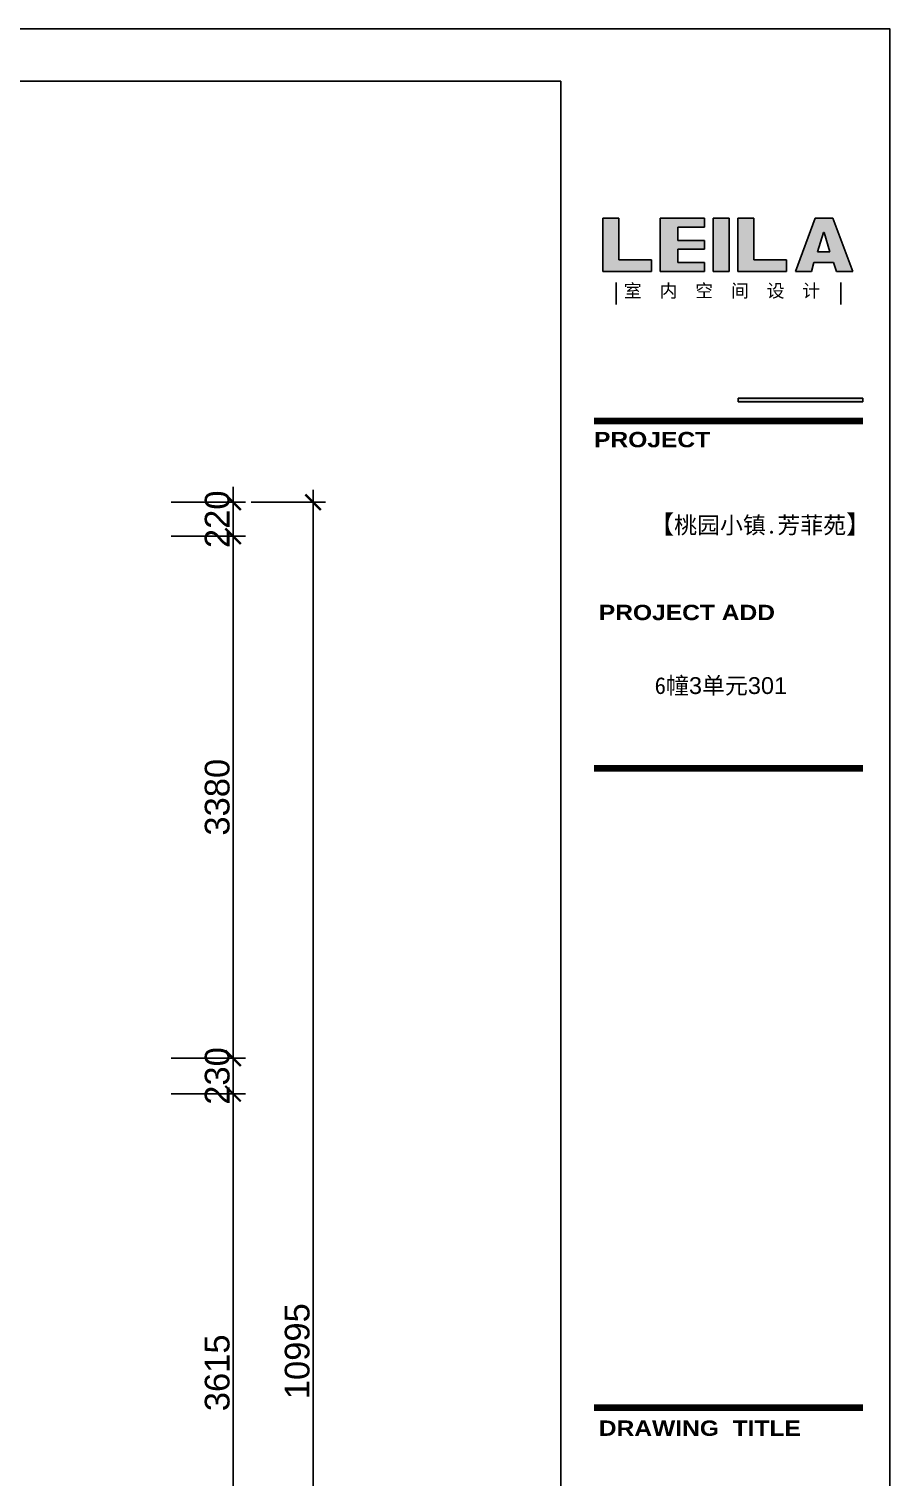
# Model space of a CAD drawing. Header units: millimetres. Extents: x 148889 to 229003, y -70503 to 111106.
# Drawn here: x 191363 to 196937, y -204 to 9174 of the extents above; entities that cross this region are included whole.
import ezdxf

# ---------------------------------------------------------------- set-up
doc = ezdxf.new("R2010")
doc.units = ezdxf.units.MM
doc.header["$PDMODE"] = 3
doc.layers.add('P-外部尺寸', color=44, linetype='Continuous')
doc.layers.add('大墨图框', color=4, linetype='Continuous')
doc.styles.add('Arial', font='arial.ttf')
doc.styles.add('LOGO', font='arial.ttf')
doc.styles.add('LOGO-2', font='', dxfattribs={"width": 0.8})
doc.styles.get("Standard").update_dxf_attribs({"font": 'simhei_0.ttf'})
doc.styles.get('LOGO-2').set_extended_font_data('Arial Black')
doc.dimstyles.new('1比80', dxfattribs={"dimscale": 80, "dimtxt": 2, "dimasz": 1.25, "dimexe": 1, "dimexo": 1, "dimgap": 0.25, "dimtad": 1, "dimdec": 0, "dimrnd": 0.005, "dimzin": 0, "dimdsep": 46, "dimtxsty": 'Arial', "dimblk": 'ARCHTICK', "dimcen": 0.125, "dimdle": 1, "dimclrd": 44, "dimclre": 44, "dimclrt": 50, "dimadec": 0, "dimazin": 0, "dimtfac": 1, "dimtdec": 0, "dimtix": 1, "dimtmove": 2, "dimatfit": 3, "dimldrblk": 'DOT', "dimfxl": 5, "dimfxlon": 1, "dimtvp": 1, "dimtolj": 1, "dimtzin": 0, "dimarcsym": 0})

# ---------------------------------------------------------------- blocks, each defined once
blk = doc.blocks.new('_ArchTick')
at = {"color": 0, "linetype": 'ByBlock', "const_width": 0.15}
blk.add_lwpolyline([(-0.5, -0.5), (0.5, 0.5)], dxfattribs=at)
blk = doc.blocks.new('*D148')
at = {"layer": 'Defpoints', "color": 0}
for p in [(188999, 2278.4), (192684.2, 2278.4), (190097.3, -1336.6)]:
    blk.add_point(p, dxfattribs=at)
at = {"layer": 'P-外部尺寸', "color": 44, "lineweight": -2}
for p, q in [((192684.2, -1416.6), (192684.2, 2358.4)), ((192284.2, 2278.4), (192764.2, 2278.4)), ((192284.2, -1336.6), (192764.2, -1336.6))]:
    blk.add_line(p, q, dxfattribs=at)
at = {"layer": 'P-外部尺寸', "color": 44, "lineweight": -2, "xscale": 100, "yscale": 100, "zscale": 100}
for p, rotation in [((192684.2, 2278.4), 90), ((192684.2, -1336.6), 270)]:
    blk.add_blockref('_ArchTick', p, dxfattribs=dict(at, rotation=rotation))
at = {"layer": 'P-外部尺寸', "color": 50, "insert": (192582.5, 470.9), "char_height": 160, "attachment_point": 5, "rotation": 90, "style": 'Arial'}
blk.add_mtext('\\A1;3615', dxfattribs=at)
blk = doc.blocks.new('_Dot')
at = {"color": 0, "linetype": 'ByBlock', "lineweight": -2}
blk.add_line((-0.5, 0), (-1, 0), dxfattribs=at)
at = {"color": 0, "linetype": 'ByBlock', "const_width": 0.5}
blk.add_lwpolyline([(-0.25, 0, 1), (0.25, 0, 1)], format="xyb", close=True, dxfattribs=at)
blk = doc.blocks.new('*D149')
at = {"layer": 'Defpoints', "color": 0}
for p in [(188999, 2508.4), (192684.2, 2508.4), (188999, 2278.4)]:
    blk.add_point(p, dxfattribs=at)
at = {"layer": 'P-外部尺寸', "color": 44, "lineweight": -2}
for p, q in [((192684.2, 2508.4), (192684.2, 2608.4)), ((192284.2, 2508.4), (192764.2, 2508.4)), ((192684.2, 2278.4), (192684.2, 2508.4)), ((192284.2, 2278.4), (192764.2, 2278.4)), ((192684.2, 2278.4), (192684.2, 2178.4))]:
    blk.add_line(p, q, dxfattribs=at)
at = {"layer": 'P-外部尺寸', "color": 44, "lineweight": -2, "xscale": 100, "yscale": 100, "zscale": 100}
for p, rotation in [((192684.2, 2508.4), 270), ((192684.2, 2278.4), 90)]:
    blk.add_blockref('_ArchTick', p, dxfattribs=dict(at, rotation=rotation))
at = {"layer": 'P-外部尺寸', "color": 50, "insert": (192582.5, 2393.4), "char_height": 160, "attachment_point": 5, "rotation": 90, "style": 'Arial'}
blk.add_mtext('\\A1;230', dxfattribs=at)
blk = doc.blocks.new('*D150')
at = {"layer": 'Defpoints', "color": 0}
for p in [(189815.7, 5888.4), (192684.2, 5888.4), (188999, 2508.4)]:
    blk.add_point(p, dxfattribs=at)
at = {"layer": 'P-外部尺寸', "color": 44, "lineweight": -2}
for p, q in [((192684.2, 2428.4), (192684.2, 5968.4)), ((192284.2, 5888.4), (192764.2, 5888.4)), ((192284.2, 2508.4), (192764.2, 2508.4))]:
    blk.add_line(p, q, dxfattribs=at)
at = {"layer": 'P-外部尺寸', "color": 44, "lineweight": -2, "xscale": 100, "yscale": 100, "zscale": 100}
for p, rotation in [((192684.2, 5888.4), 90), ((192684.2, 2508.4), 270)]:
    blk.add_blockref('_ArchTick', p, dxfattribs=dict(at, rotation=rotation))
at = {"layer": 'P-外部尺寸', "color": 50, "insert": (192582.5, 4198.4), "char_height": 160, "attachment_point": 5, "rotation": 90, "style": 'Arial'}
blk.add_mtext('\\A1;3380', dxfattribs=at)
blk = doc.blocks.new('*D151')
at = {"layer": 'Defpoints', "color": 0}
for p in [(189815.7, 6108.4), (192684.2, 6108.4), (189815.7, 5888.4)]:
    blk.add_point(p, dxfattribs=at)
at = {"layer": 'P-外部尺寸', "color": 44, "lineweight": -2}
for p, q in [((192684.2, 6108.4), (192684.2, 6208.4)), ((192284.2, 6108.4), (192764.2, 6108.4)), ((192684.2, 5888.4), (192684.2, 6108.4)), ((192284.2, 5888.4), (192764.2, 5888.4)), ((192684.2, 5888.4), (192684.2, 5788.4))]:
    blk.add_line(p, q, dxfattribs=at)
at = {"layer": 'P-外部尺寸', "color": 44, "lineweight": -2, "xscale": 100, "yscale": 100, "zscale": 100}
for p, rotation in [((192684.2, 6108.4), 270), ((192684.2, 5888.4), 90)]:
    blk.add_blockref('_ArchTick', p, dxfattribs=dict(at, rotation=rotation))
at = {"layer": 'P-外部尺寸', "color": 50, "insert": (192582.5, 5998.4), "char_height": 160, "attachment_point": 5, "rotation": 90, "style": 'Arial'}
blk.add_mtext('\\A1;220', dxfattribs=at)
blk = doc.blocks.new('*D152')
at = {"layer": 'Defpoints', "color": 0}
for p in [(192284.2, 6108.4), (192284.2, -4886.6), (193201.9, -4886.6)]:
    blk.add_point(p, dxfattribs=at)
at = {"layer": 'P-外部尺寸', "color": 44, "lineweight": -2}
for p, q in [((192801.9, 6108.4), (193281.9, 6108.4)), ((193201.9, 6188.4), (193201.9, -4966.6)), ((192801.9, -4886.6), (193281.9, -4886.6))]:
    blk.add_line(p, q, dxfattribs=at)
at = {"layer": 'P-外部尺寸', "color": 44, "lineweight": -2, "xscale": 100, "yscale": 100, "zscale": 100}
for p, rotation in [((193201.9, 6108.4), 90), ((193201.9, -4886.6), 270)]:
    blk.add_blockref('_ArchTick', p, dxfattribs=dict(at, rotation=rotation))
at = {"layer": 'P-外部尺寸', "color": 50, "insert": (193100.2, 610.9), "char_height": 160, "attachment_point": 5, "rotation": 90, "style": 'Arial'}
blk.add_mtext('\\A1;10995', dxfattribs=at)
blk = doc.blocks.new('sfbhsrdfbh')
h = blk.add_hatch(color=252)
h.paths.add_polyline_path([(449.17, 252.92), (449.17, 254.24), (445.47, 254.24), (445.47, 258.95), (443.68, 258.95), (443.68, 252.92)])
h.paths.add_polyline_path([(464.46, 252.92), (464.46, 254.24), (460.76, 254.24), (460.76, 258.95), (458.96, 258.95), (458.96, 252.92)])
h = blk.add_hatch(color=256)
h.paths.add_polyline_path([(455.17, 253.92), (452.17, 253.92), (452.17, 255.43), (455.17, 255.43), (455.17, 256.43), (452.17, 256.43), (452.17, 257.95), (455.17, 257.95), (455.17, 258.95), (450.17, 258.95), (450.17, 252.92), (455.17, 252.92)])
h.paths.add_polyline_path([(457.96, 258.95), (456.17, 258.95), (456.17, 252.92), (457.96, 252.92)])
h = blk.add_hatch(color=252)
h.paths.add_polyline_path([(469.69, 258.97), (467.7, 258.97), (465.46, 252.92), (467.27, 252.92), (467.55, 253.92), (469.78, 253.92), (470.1, 252.92), (471.96, 252.92)])
h.paths.add_polyline_path([(469.38, 255.16), (467.95, 255.16), (468.67, 257.45)], flags=16)
at = {"layer": '大墨图框'}
blk.add_hatch(color=1, dxfattribs=at).paths.add_polyline_path([(458.99, 238.18), (473.09, 238.18), (473.09, 238.57), (458.99, 238.57)])
at = {"color": 252}
for p, q in [((443.68, 258.95), (443.68, 252.92)), ((443.68, 258.95), (443.68, 252.92)), ((445.47, 258.95), (443.68, 258.95)), ((445.47, 254.24), (445.47, 258.95)), ((445.47, 257.57), (445.47, 254.24)), ((458.96, 258.95), (458.96, 252.92)), ((460.76, 258.95), (458.96, 258.95)), ((460.76, 254.24), (460.76, 258.95)), ((460.76, 257.57), (460.76, 254.24)), ((465.46, 252.92), (467.7, 258.97)), ((467.7, 258.97), (469.69, 258.97)), ((471.96, 252.92), (469.69, 258.97)), ((468.63, 257.33), (467.95, 255.16)), ((468.63, 257.33), (468.71, 257.33)), ((468.71, 257.33), (469.38, 255.16)), ((445.47, 254.24), (446.35, 254.24)), ((449.17, 254.24), (445.47, 254.24)), ((449.17, 252.92), (449.17, 254.24)), ((460.76, 254.24), (461.64, 254.24)), ((464.46, 254.24), (460.76, 254.24)), ((464.46, 252.92), (464.46, 254.24)), ((469.38, 255.16), (467.95, 255.16)), ((443.68, 252.92), (446.93, 252.92)), ((443.68, 252.92), (449.17, 252.92)), ((458.96, 252.92), (463.96, 252.92)), ((458.96, 252.92), (462.21, 252.92)), ((458.96, 252.92), (464.46, 252.92)), ((465.46, 252.92), (467.27, 252.92)), ((467.55, 253.92), (467.27, 252.92)), ((467.55, 253.92), (469.78, 253.92)), ((469.78, 253.92), (470.1, 252.92)), ((470.1, 252.92), (471.96, 252.92))]:
    blk.add_line(p, q, dxfattribs=at)
for p, q in [((450.17, 258.95), (450.17, 252.92)), ((450.17, 258.95), (455.17, 258.95)), ((452.17, 257.95), (455.17, 257.95)), ((452.17, 257.95), (452.17, 256.43)), ((455.17, 258.95), (455.17, 257.95)), ((457.96, 258.95), (457.96, 252.92)), ((457.96, 258.95), (457.96, 252.92)), ((450.17, 256.6), (450.17, 255.26)), ((452.17, 256.43), (455.17, 256.43)), ((455.17, 255.43), (455.17, 256.43)), ((452.17, 255.43), (455.17, 255.43)), ((452.17, 255.43), (452.17, 253.92)), ((450.17, 252.92), (455.17, 252.92)), ((452.17, 253.92), (455.17, 253.92)), ((455.17, 253.92), (455.17, 252.92))]:
    blk.add_line(p, q)
blk.add_lwpolyline([(456.17, 258.95), (457.96, 258.95), (457.96, 252.92), (456.17, 252.92)], close=True)
at = {"layer": '大墨图框', "color": 1, "linetype": 'ByBlock'}
for p, q in [((445.17, 251.67), (445.17, 249.2)), ((470.61, 251.67), (470.61, 249.2))]:
    blk.add_line(p, q, dxfattribs=at)
at = {"layer": '大墨图框', "color": 4, "linetype": 'ByBlock', "ltscale": 100}
for points in [[(56.17, 280.38), (476.17, 280.38), (476.17, -16.59), (56.17, -16.59)], [(438.91, 274.48), (68.08, 274.48), (68.08, -8.51), (438.91, -8.51)]]:
    blk.add_lwpolyline(points, close=True, dxfattribs=at)
at = {"layer": '大墨图框', "color": 1}
blk.add_lwpolyline([(458.99, 238.18), (473.09, 238.18), (473.09, 238.57), (458.99, 238.57)], close=True, dxfattribs=at)
at = {"layer": '大墨图框', "color": 1, "const_width": 0.755}
for points in [[(442.68, 236.01), (473.12, 236.01)], [(442.68, 196.67), (473.12, 196.67)], [(442.68, 124.3), (473.12, 124.3)]]:
    blk.add_lwpolyline(points, dxfattribs=at)
at = {"layer": '大墨图框', "color": 1, "style": 'LOGO-2', "width": 1}
for s, height, p in [('PROJECT', 1.74, (442.68, 233.02)), ('PROJECT ADD', 1.7396, (443.22, 213.45)), ('DRAWING  TITLE', 1.7396, (443.22, 121.1))]:
    blk.add_text(s, height=height, dxfattribs=at).set_placement(p)
at = {"layer": '大墨图框', "color": 1, "linetype": 'ByBlock', "insert": (442.02, 251.48), "char_height": 1.4825, "width": 35.6207, "attachment_point": 1}
blk.add_mtext('{\\C0;    室  内  空  间  设  计}', dxfattribs=at)
at = {"layer": '大墨图框', "color": 1, "char_height": 2.07549, "attachment_point": 1, "style": 'LOGO'}
for s, insert, width in [('{\\fSimSun|b0|i0|c134|p54;【\\fSimHei|b0|i0|c134|p2;\\H0.9167x;桃园小镇.芳菲苑\\fSimSun|b0|i0|c134|p54;\\H1.091x;】}', (448.91, 225.33), 33.5093), ('{\\fSimHei|b0|i0|c134|p2;\\H0.9167x;6幢\\fArial|b0|i0|c0|p34;3\\fSimHei|b0|i0|c134|p2;单元\\fArial|b0|i0|c0|p34;301}', (449.53, 206.99), 24.9373)]:
    blk.add_mtext(s, dxfattribs=dict(at, insert=insert, width=width))

msp = doc.modelspace()

# ---------------------------------------------------------------- block references
at = {"layer": '大墨图框', "xscale": 57.19999999999709, "yscale": 57.19999999999709, "zscale": 57.2}
msp.add_blockref('sfbhsrdfbh', (169699.4, -6864.1), dxfattribs=at)

# ---------------------------------------------------------------- dimensions: what is measured, and where the dimension line sits
at = {"layer": 'P-外部尺寸'}
for base, p1, p2, picture, middle in [((192684.2, 6108.4), (189815.7, 5888.4), (189815.7, 6108.4), '*D151', (192582.5, 5998.4)), ((193201.9, -4886.6), (192284.2, 6108.4), (192284.2, -4886.6), '*D152', (193100.2, 610.9)), ((192684.2, 5888.4), (188999, 2508.4), (189815.7, 5888.4), '*D150', (192582.5, 4198.4)), ((192684.2, 2508.4), (188999, 2278.4), (188999, 2508.4), '*D149', (192582.5, 2393.4)), ((192684.2, 2278.4), (190097.3, -1336.6), (188999, 2278.4), '*D148', (192582.5, 470.9))]:
    dim = msp.add_linear_dim(base=base, p1=p1, p2=p2, angle=90, dimstyle='1比80', dxfattribs=at)
    dim.commit()
    dim.dimension.update_dxf_attribs({"geometry": picture, "text_midpoint": middle})

doc.saveas('drawing.dxf')
